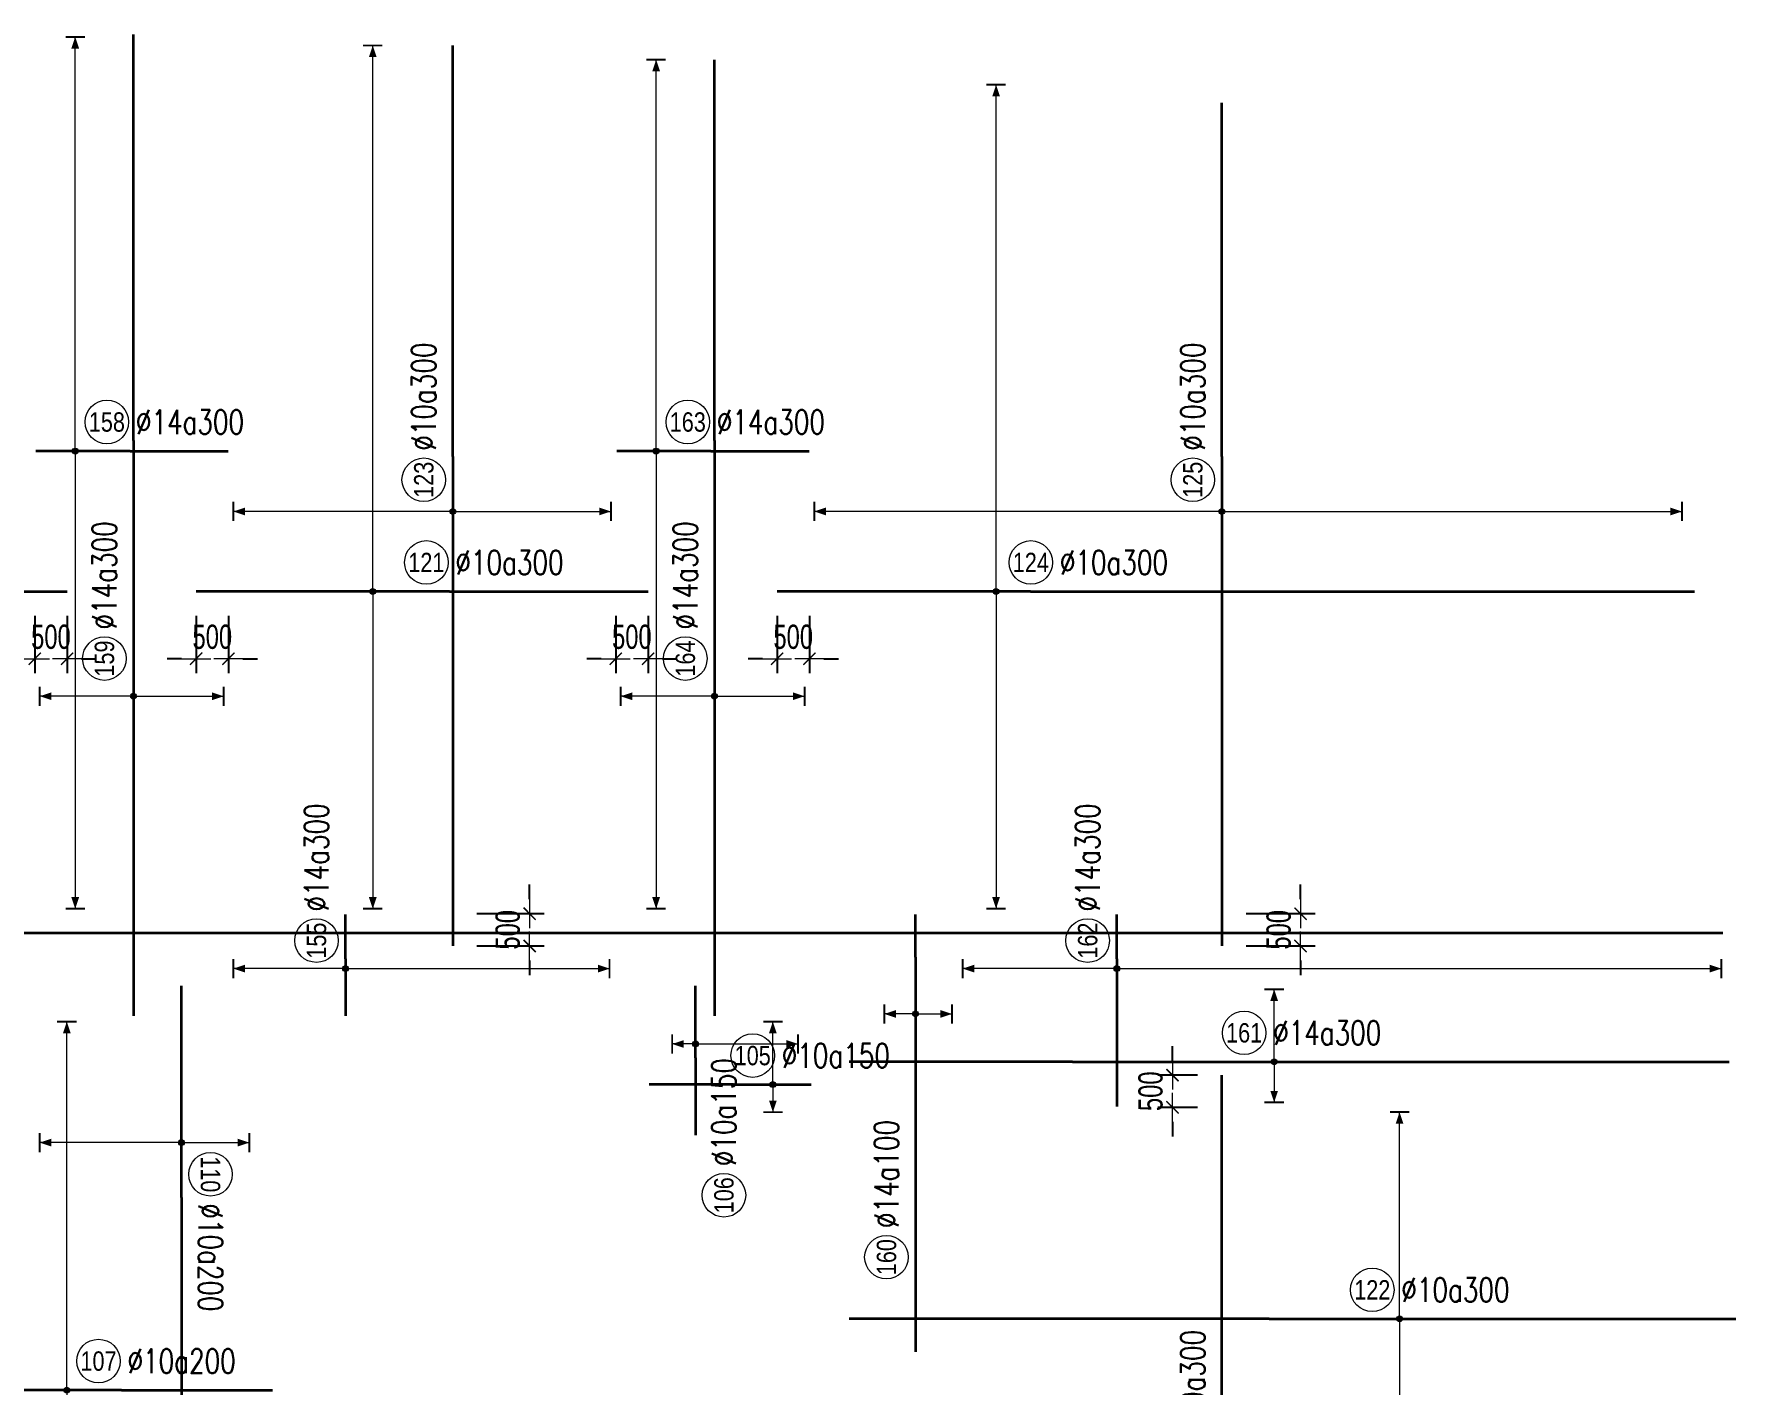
# Model space of a CAD drawing. Header units: millimetres. Extents: x -179076 to 505271, y -34263 to 117995.
# Drawn here: x 62188 to 88556, y 58000 to 78919 of the extents above; entities that cross this region are included whole.
import ezdxf
from ezdxf.enums import TextEntityAlignment as Align

# ---------------------------------------------------------------- set-up
doc = ezdxf.new("R2010")
doc.units = ezdxf.units.MM
doc.layers.get('0').update_dxf_attribs({"lineweight": 20})
doc.layers.get('Defpoints').update_dxf_attribs({"color": 151, "lineweight": 9})
for name, color, linetype, lineweight in [('NDC_S_DIM', 1, 'Continuous', 15), ('NDC_S_REBAR', 4, 'Continuous', 35), ('NDC_S_VN TEXT', 7, 'Continuous', 20)]:
    doc.layers.add(name, color=color, linetype=linetype, lineweight=lineweight)
doc.styles.add('ARIAL', font='arial.ttf', dxfattribs={"width": 0.8})
doc.styles.add('NDC_DIM', font='', dxfattribs={"width": 0.75})
doc.styles.add('NDC_EN TXT', font='romans.shx', dxfattribs={"width": 0.8})
doc.styles.get('NDC_DIM').set_extended_font_data('Dotum')
doc.dimstyles.new('NDC_dim_150', dxfattribs={"dimscale": 150, "dimtxt": 2.5, "dimasz": 1.5, "dimexe": 1.5, "dimexo": 2.5, "dimgap": 1, "dimtad": 1, "dimdec": 0, "dimzin": 0, "dimdsep": 46, "dimtxsty": 'NDC_DIM', "dimblk": 'DIMMARK', "dimcen": 0.09, "dimdle": 1.2, "dimclrd": 1, "dimclre": 1, "dimclrt": 3, "dimadec": 0, "dimazin": 0, "dimtfac": 1, "dimtdec": 0, "dimtix": 1, "dimtofl": 0, "dimtmove": 0, "dimatfit": 3, "dimfxl": 8, "dimfxlon": 1, "dimtolj": 1, "dimtzin": 0, "dimarcsym": 0})

# ---------------------------------------------------------------- blocks, each defined once
blk = doc.blocks.new('DIMMARK')
at = {"layer": 'NDC_S_DIM', "color": 1}
blk.add_line((-1.5, 0), (1, 0), dxfattribs=at)
at = {"layer": 'NDC_S_DIM', "color": 2, "const_width": 0.1}
blk.add_lwpolyline([(-0.42, -0.42), (0.42, 0.42)], dxfattribs=at)
blk = doc.blocks.new('*D250')
at = {"layer": 'Defpoints', "color": 0, "transparency": 16777216}
for p in [(62200, 70286), (62700, 70286), (62700, 69246)]:
    blk.add_point(p, dxfattribs=at)
at = {"layer": 'NDC_S_DIM', "color": 1, "lineweight": -2, "transparency": 16777216}
for p, q in [((62200, 69911), (62200, 69021)), ((62700, 69911), (62700, 69021)), ((61975, 69246), (61750, 69246)), ((62925, 69246), (63150, 69246))]:
    blk.add_line(p, q, dxfattribs=at)
at = {"layer": 'NDC_S_DIM', "color": 1, "lineweight": -2, "transparency": 16777216, "xscale": 225, "yscale": 225, "zscale": 225}
blk.add_blockref('DIMMARK', (62200, 69246), dxfattribs=at)
at = {"layer": 'NDC_S_DIM', "color": 1, "lineweight": -2, "transparency": 16777216, "xscale": 225, "yscale": 225, "zscale": 225, "rotation": 180}
blk.add_blockref('DIMMARK', (62700, 69246), dxfattribs=at)
at = {"layer": 'NDC_S_DIM', "color": 3, "transparency": 16777216, "insert": (62450, 69583), "char_height": 375, "attachment_point": 5, "style": 'NDC_DIM'}
blk.add_mtext('\\A1;500', dxfattribs=at)
blk = doc.blocks.new('*D251')
at = {"layer": 'Defpoints', "color": 0, "transparency": 16777216}
for p in [(64700, 70286), (65200, 70286), (64700, 69246)]:
    blk.add_point(p, dxfattribs=at)
at = {"layer": 'NDC_S_DIM', "color": 1, "lineweight": -2, "transparency": 16777216}
for p, q in [((64700, 69911), (64700, 69021)), ((65200, 69911), (65200, 69021)), ((64475, 69246), (64250, 69246)), ((65425, 69246), (65650, 69246))]:
    blk.add_line(p, q, dxfattribs=at)
at = {"layer": 'NDC_S_DIM', "color": 1, "lineweight": -2, "transparency": 16777216, "xscale": 225, "yscale": 225, "zscale": 225}
blk.add_blockref('DIMMARK', (64700, 69246), dxfattribs=at)
at = {"layer": 'NDC_S_DIM', "color": 1, "lineweight": -2, "transparency": 16777216, "xscale": 225, "yscale": 225, "zscale": 225, "rotation": 180}
blk.add_blockref('DIMMARK', (65200, 69246), dxfattribs=at)
at = {"layer": 'NDC_S_DIM', "color": 3, "transparency": 16777216, "insert": (64950, 69583), "char_height": 375, "attachment_point": 5, "style": 'NDC_DIM'}
blk.add_mtext('\\A1;500', dxfattribs=at)
blk = doc.blocks.new('*D252')
at = {"layer": 'Defpoints', "color": 0, "transparency": 16777216}
for p in [(71200, 70286), (71700, 70286), (71200, 69246)]:
    blk.add_point(p, dxfattribs=at)
at = {"layer": 'NDC_S_DIM', "color": 1, "lineweight": -2, "transparency": 16777216}
for p, q in [((71200, 69911), (71200, 69021)), ((71700, 69911), (71700, 69021)), ((70975, 69246), (70750, 69246)), ((71925, 69246), (72150, 69246))]:
    blk.add_line(p, q, dxfattribs=at)
at = {"layer": 'NDC_S_DIM', "color": 1, "lineweight": -2, "transparency": 16777216, "xscale": 225, "yscale": 225, "zscale": 225}
blk.add_blockref('DIMMARK', (71200, 69246), dxfattribs=at)
at = {"layer": 'NDC_S_DIM', "color": 1, "lineweight": -2, "transparency": 16777216, "xscale": 225, "yscale": 225, "zscale": 225, "rotation": 180}
blk.add_blockref('DIMMARK', (71700, 69246), dxfattribs=at)
at = {"layer": 'NDC_S_DIM', "color": 3, "transparency": 16777216, "insert": (71450, 69583), "char_height": 375, "attachment_point": 5, "style": 'NDC_DIM'}
blk.add_mtext('\\A1;500', dxfattribs=at)
blk = doc.blocks.new('*D253')
at = {"layer": 'Defpoints', "color": 0, "transparency": 16777216}
for p in [(73700, 70286), (74200, 70286), (74200, 69246)]:
    blk.add_point(p, dxfattribs=at)
at = {"layer": 'NDC_S_DIM', "color": 1, "lineweight": -2, "transparency": 16777216}
for p, q in [((73700, 69911), (73700, 69021)), ((74200, 69911), (74200, 69021)), ((73475, 69246), (73250, 69246)), ((74425, 69246), (74650, 69246))]:
    blk.add_line(p, q, dxfattribs=at)
at = {"layer": 'NDC_S_DIM', "color": 1, "lineweight": -2, "transparency": 16777216, "xscale": 225, "yscale": 225, "zscale": 225}
blk.add_blockref('DIMMARK', (73700, 69246), dxfattribs=at)
at = {"layer": 'NDC_S_DIM', "color": 1, "lineweight": -2, "transparency": 16777216, "xscale": 225, "yscale": 225, "zscale": 225, "rotation": 180}
blk.add_blockref('DIMMARK', (74200, 69246), dxfattribs=at)
at = {"layer": 'NDC_S_DIM', "color": 3, "transparency": 16777216, "insert": (73950, 69583), "char_height": 375, "attachment_point": 5, "style": 'NDC_DIM'}
blk.add_mtext('\\A1;500', dxfattribs=at)
blk = doc.blocks.new('*D254')
at = {"layer": 'Defpoints', "color": 0, "transparency": 16777216}
for p in [(80590, 65298), (80590, 64798), (81810, 64798)]:
    blk.add_point(p, dxfattribs=at)
at = {"layer": 'NDC_S_DIM', "color": 1, "lineweight": -2, "transparency": 16777216}
for p, q in [((81810, 65523), (81810, 65748)), ((80965, 65298), (82035, 65298)), ((80965, 64798), (82035, 64798)), ((81810, 64573), (81810, 64348))]:
    blk.add_line(p, q, dxfattribs=at)
at = {"layer": 'NDC_S_DIM', "color": 1, "lineweight": -2, "transparency": 16777216, "xscale": 225, "yscale": 225, "zscale": 225}
for p, rotation in [((81810, 65298), 270), ((81810, 64798), 90)]:
    blk.add_blockref('DIMMARK', p, dxfattribs=dict(at, rotation=rotation))
at = {"layer": 'NDC_S_DIM', "color": 3, "transparency": 16777216, "insert": (81472, 65048), "char_height": 375, "attachment_point": 5, "rotation": 90, "style": 'NDC_DIM'}
blk.add_mtext('\\A1;500', dxfattribs=at)
blk = doc.blocks.new('*D255')
at = {"layer": 'Defpoints', "color": 0, "transparency": 16777216}
for p in [(80590, 62798), (79825, 62298), (80590, 62298)]:
    blk.add_point(p, dxfattribs=at)
at = {"layer": 'NDC_S_DIM', "color": 1, "lineweight": -2, "transparency": 16777216}
for p, q in [((79825, 63023), (79825, 63248)), ((80215, 62798), (79600, 62798)), ((80215, 62298), (79600, 62298)), ((79825, 62073), (79825, 61848))]:
    blk.add_line(p, q, dxfattribs=at)
at = {"layer": 'NDC_S_DIM', "color": 1, "lineweight": -2, "transparency": 16777216, "xscale": 225, "yscale": 225, "zscale": 225}
for p, rotation in [((79825, 62798), 270), ((79825, 62298), 90)]:
    blk.add_blockref('DIMMARK', p, dxfattribs=dict(at, rotation=rotation))
at = {"layer": 'NDC_S_DIM', "color": 3, "transparency": 16777216, "insert": (79487, 62548), "char_height": 375, "attachment_point": 5, "rotation": 90, "style": 'NDC_DIM'}
blk.add_mtext('\\A1;500', dxfattribs=at)
blk = doc.blocks.new('*D268')
at = {"layer": 'Defpoints', "color": 0, "transparency": 16777216}
for p in [(68675, 65298), (69866, 65298), (68675, 64798)]:
    blk.add_point(p, dxfattribs=at)
at = {"layer": 'NDC_S_DIM', "color": 1, "lineweight": -2, "transparency": 16777216}
for p, q in [((69866, 65523), (69866, 65748)), ((69050, 65298), (70091, 65298)), ((69050, 64798), (70091, 64798)), ((69866, 64573), (69866, 64348))]:
    blk.add_line(p, q, dxfattribs=at)
at = {"layer": 'NDC_S_DIM', "color": 1, "lineweight": -2, "transparency": 16777216, "xscale": 225, "yscale": 225, "zscale": 225}
for p, rotation in [((69866, 65298), 270), ((69866, 64798), 90)]:
    blk.add_blockref('DIMMARK', p, dxfattribs=dict(at, rotation=rotation))
at = {"layer": 'NDC_S_DIM', "color": 3, "transparency": 16777216, "insert": (69528, 65048), "char_height": 375, "attachment_point": 5, "rotation": 90, "style": 'NDC_DIM'}
blk.add_mtext('\\A1;500', dxfattribs=at)
blk = doc.blocks.new('*U427')
at = {"layer": 'NDC_S_REBAR'}
for p in [(0, 0), (281, 0), (281, 0)]:
    blk.add_line(p, (281, 0), dxfattribs=at)
at = {"layer": 'NDC_S_VN TEXT', "style": 'ARIAL', "width": 0.8}
blk.add_attdef('KHT', text='', height=2, dxfattribs=at).set_placement((35.24, 3), align=Align.MIDDLE_CENTER)
at = {"layer": 'NDC_S_VN TEXT', "color": 3, "style": 'NDC_EN TXT', "width": 0.75}
blk.add_attdef('DKT', (38.24, 1.75), '', height=2.5, dxfattribs=at)
blk = doc.blocks.new('*U425')
h = blk.add_hatch(color=6)
edge = h.paths.add_edge_path()
edge.add_arc((-7.93, 0), 0.3, 0, 360)
at = {"layer": 'NDC_S_DIM', "color": 8}
for q in [(-7.93, 57.45), (-7.93, -32.75)]:
    blk.add_line((-7.93, 0), q, dxfattribs=at)
for points in [[(-8.93, 57.45, 0.2, 0.2, 0), (-6.93, 57.45, 0, 0, 0)], [(-8.93, -32.75, 0.2, 0.2, 0), (-6.93, -32.75, 0, 0, 0)]]:
    blk.add_lwpolyline(points, format="xyseb", dxfattribs=at)
at = {"layer": 'NDC_S_DIM'}
blk.add_circle((-2.39, 3), 2.25, dxfattribs=at)
at = {"layer": 'NDC_S_DIM', "color": 6}
blk.add_circle((-7.93, 0), 0.3, dxfattribs=at)
at = {"layer": 'NDC_S_DIM', "color": 8}
for points in [[(-8.33, 56.25), (-7.93, 57.45), (-7.53, 56.25)], [(-8.33, -31.55), (-7.93, -32.75), (-7.53, -31.55)]]:
    blk.add_solid(points, dxfattribs=at)
at = {"layer": 'NDC_S_REBAR'}
for p, q in [((0, 0), (-26.16, 0)), ((-26.16, 0), (-26.16, 0)), ((0, 0), (20.5, 0)), ((20.5, 0), (20.5, 0)), ((20.5, 0), (20.5, 0)), ((-26.16, 0), (-26.16, 0))]:
    blk.add_line(p, q, dxfattribs=at)
at = {"layer": 'NDC_S_VN TEXT', "style": 'ARIAL', "width": 0.8}
blk.add_attdef('KHT', text='', height=2, dxfattribs=at).set_placement((-2.39, 3), align=Align.MIDDLE_CENTER)
at = {"layer": 'NDC_S_VN TEXT', "color": 3, "style": 'NDC_EN TXT', "width": 0.75}
blk.add_attdef('DKT', (0.61, 1.75), '', height=2.5, dxfattribs=at)
blk = doc.blocks.new('*U424')
h = blk.add_hatch(color=6)
edge = h.paths.add_edge_path()
edge.add_arc((-7.93, 0), 0.3, 0, 360)
at = {"layer": 'NDC_S_DIM', "color": 8}
for q in [(-7.93, 56.37), (-7.93, -32.75)]:
    blk.add_line((-7.93, 0), q, dxfattribs=at)
for points in [[(-8.93, 56.37, 0.2, 0.2, 0), (-6.93, 56.37, 0, 0, 0)], [(-8.93, -32.75, 0.2, 0.2, 0), (-6.93, -32.75, 0, 0, 0)]]:
    blk.add_lwpolyline(points, format="xyseb", dxfattribs=at)
at = {"layer": 'NDC_S_DIM'}
blk.add_circle((-2.39, 3), 2.25, dxfattribs=at)
at = {"layer": 'NDC_S_DIM', "color": 6}
blk.add_circle((-7.93, 0), 0.3, dxfattribs=at)
at = {"layer": 'NDC_S_DIM', "color": 8}
for points in [[(-8.33, 55.17), (-7.93, 56.37), (-7.53, 55.17)], [(-8.33, -31.55), (-7.93, -32.75), (-7.53, -31.55)]]:
    blk.add_solid(points, dxfattribs=at)
at = {"layer": 'NDC_S_REBAR'}
for p, q in [((0, 0), (-26.16, 0)), ((-26.16, 0), (-26.16, 0)), ((0, 0), (20.5, 0)), ((20.5, 0), (20.5, 0)), ((20.5, 0), (20.5, 0)), ((-26.16, 0), (-26.16, 0))]:
    blk.add_line(p, q, dxfattribs=at)
at = {"layer": 'NDC_S_VN TEXT', "style": 'ARIAL', "width": 0.8}
blk.add_attdef('KHT', text='', height=2, dxfattribs=at).set_placement((-2.39, 3), align=Align.MIDDLE_CENTER)
at = {"layer": 'NDC_S_VN TEXT', "color": 3, "style": 'NDC_EN TXT', "width": 0.75}
blk.add_attdef('DKT', (0.61, 1.75), '', height=2.5, dxfattribs=at)
blk = doc.blocks.new('*U423')
h = blk.add_hatch(color=6)
edge = h.paths.add_edge_path()
edge.add_arc((-3.55, 0), 0.3, 0, 360)
at = {"layer": 'NDC_S_DIM', "color": 8}
for q in [(-3.55, 52.31), (-3.55, -32.75)]:
    blk.add_line((-3.55, 0), q, dxfattribs=at)
for points in [[(-4.55, 52.31, 0.2, 0.2, 0), (-2.55, 52.31, 0, 0, 0)], [(-4.55, -32.75, 0.2, 0.2, 0), (-2.55, -32.75, 0, 0, 0)]]:
    blk.add_lwpolyline(points, format="xyseb", dxfattribs=at)
at = {"layer": 'NDC_S_DIM'}
blk.add_circle((0.04, 3), 2.25, dxfattribs=at)
at = {"layer": 'NDC_S_DIM', "color": 6}
blk.add_circle((-3.55, 0), 0.3, dxfattribs=at)
at = {"layer": 'NDC_S_DIM', "color": 8}
for points in [[(-3.95, 51.11), (-3.55, 52.31), (-3.15, 51.11)], [(-3.95, -31.55), (-3.55, -32.75), (-3.15, -31.55)]]:
    blk.add_solid(points, dxfattribs=at)
at = {"layer": 'NDC_S_REBAR'}
for p, q in [((0, 0), (-26.16, 0)), ((-26.16, 0), (-26.16, 0)), ((0, 0), (68.57, 0)), ((68.57, 0), (68.57, 0)), ((68.57, 0), (68.57, 0)), ((-26.16, 0), (-26.16, 0))]:
    blk.add_line(p, q, dxfattribs=at)
at = {"layer": 'NDC_S_VN TEXT', "style": 'ARIAL', "width": 0.8}
blk.add_attdef('KHT', text='', height=2, dxfattribs=at).set_placement((0.04, 3), align=Align.MIDDLE_CENTER)
at = {"layer": 'NDC_S_VN TEXT', "color": 3, "style": 'NDC_EN TXT', "width": 0.75}
blk.add_attdef('DKT', (3.04, 1.75), '', height=2.5, dxfattribs=at)
blk = doc.blocks.new('*U417')
h = blk.add_hatch(color=6)
edge = h.paths.add_edge_path()
edge.add_arc((13.48, 0), 0.3, 0, 360)
at = {"layer": 'NDC_S_DIM', "color": 8}
for q in [(13.48, 21.35), (13.48, -34.98)]:
    blk.add_line((13.48, 0), q, dxfattribs=at)
for points in [[(12.48, 21.35, 0.2, 0.2, 0), (14.48, 21.35, 0, 0, 0)], [(12.48, -34.98, 0.2, 0.2, 0), (14.48, -34.98, 0, 0, 0)]]:
    blk.add_lwpolyline(points, format="xyseb", dxfattribs=at)
at = {"layer": 'NDC_S_DIM'}
blk.add_circle((10.66, 3), 2.25, dxfattribs=at)
at = {"layer": 'NDC_S_DIM', "color": 6}
blk.add_circle((13.48, 0), 0.3, dxfattribs=at)
at = {"layer": 'NDC_S_DIM', "color": 8}
for points in [[(13.08, 20.15), (13.48, 21.35), (13.88, 20.15)], [(13.08, -33.78), (13.48, -34.98), (13.88, -33.78)]]:
    blk.add_solid(points, dxfattribs=at)
at = {"layer": 'NDC_S_REBAR'}
for p, q in [((0, 0), (-43.37, 0)), ((-43.37, 0), (-43.37, 0)), ((0, 0), (48.22, 0)), ((48.22, 0), (48.22, 0)), ((48.22, 0), (48.22, 0)), ((-43.37, 0), (-43.37, 0))]:
    blk.add_line(p, q, dxfattribs=at)
at = {"layer": 'NDC_S_VN TEXT', "style": 'ARIAL', "width": 0.8}
blk.add_attdef('KHT', text='', height=2, dxfattribs=at).set_placement((10.66, 3), align=Align.MIDDLE_CENTER)
at = {"layer": 'NDC_S_VN TEXT', "color": 3, "style": 'NDC_EN TXT', "width": 0.75}
blk.add_attdef('DKT', (13.66, 1.75), '', height=2.5, dxfattribs=at)
blk = doc.blocks.new('*U413')
h = blk.add_hatch(color=6)
edge = h.paths.add_edge_path()
edge.add_arc((-5.66, 0), 0.3, 0, 360)
at = {"layer": 'NDC_S_DIM', "color": 8}
for q in [(-5.66, 42.75), (-5.66, -47.25)]:
    blk.add_line((-5.66, 0), q, dxfattribs=at)
for points in [[(-6.66, 42.75, 0.2, 0.2, 0), (-4.66, 42.75, 0, 0, 0)], [(-6.66, -47.25, 0.2, 0.2, 0), (-4.66, -47.25, 0, 0, 0)]]:
    blk.add_lwpolyline(points, format="xyseb", dxfattribs=at)
at = {"layer": 'NDC_S_DIM'}
blk.add_circle((-2.39, 3), 2.25, dxfattribs=at)
at = {"layer": 'NDC_S_DIM', "color": 6}
blk.add_circle((-5.66, 0), 0.3, dxfattribs=at)
at = {"layer": 'NDC_S_DIM', "color": 8}
for points in [[(-6.06, 41.55), (-5.66, 42.75), (-5.26, 41.55)], [(-6.06, -46.05), (-5.66, -47.25), (-5.26, -46.05)]]:
    blk.add_solid(points, dxfattribs=at)
at = {"layer": 'NDC_S_REBAR'}
for p, q in [((0, 0), (-9.73, 0)), ((-9.73, 0), (-9.73, 0)), ((0, 0), (10.15, 0)), ((10.15, 0), (10.15, 0)), ((10.15, 0), (10.15, 0)), ((-9.73, 0), (-9.73, 0))]:
    blk.add_line(p, q, dxfattribs=at)
at = {"layer": 'NDC_S_VN TEXT', "style": 'ARIAL', "width": 0.8}
blk.add_attdef('KHT', text='', height=2, dxfattribs=at).set_placement((-2.39, 3), align=Align.MIDDLE_CENTER)
at = {"layer": 'NDC_S_VN TEXT', "color": 3, "style": 'NDC_EN TXT', "width": 0.75}
blk.add_attdef('DKT', (0.61, 1.75), '', height=2.5, dxfattribs=at)
blk = doc.blocks.new('*U412')
h = blk.add_hatch(color=6)
edge = h.paths.add_edge_path()
edge.add_arc((-5.66, 0), 0.3, 0, 360)
at = {"layer": 'NDC_S_DIM', "color": 8}
for q in [(-5.66, 40.4), (-5.66, -47.25)]:
    blk.add_line((-5.66, 0), q, dxfattribs=at)
for points in [[(-6.66, 40.4, 0.2, 0.2, 0), (-4.66, 40.4, 0, 0, 0)], [(-6.66, -47.25, 0.2, 0.2, 0), (-4.66, -47.25, 0, 0, 0)]]:
    blk.add_lwpolyline(points, format="xyseb", dxfattribs=at)
at = {"layer": 'NDC_S_DIM'}
blk.add_circle((-2.39, 3), 2.25, dxfattribs=at)
at = {"layer": 'NDC_S_DIM', "color": 6}
blk.add_circle((-5.66, 0), 0.3, dxfattribs=at)
at = {"layer": 'NDC_S_DIM', "color": 8}
for points in [[(-6.06, 39.2), (-5.66, 40.4), (-5.26, 39.2)], [(-6.06, -46.05), (-5.66, -47.25), (-5.26, -46.05)]]:
    blk.add_solid(points, dxfattribs=at)
at = {"layer": 'NDC_S_REBAR'}
for p, q in [((0, 0), (-9.73, 0)), ((-9.73, 0), (-9.73, 0)), ((0, 0), (10.15, 0)), ((10.15, 0), (10.15, 0)), ((10.15, 0), (10.15, 0)), ((-9.73, 0), (-9.73, 0))]:
    blk.add_line(p, q, dxfattribs=at)
at = {"layer": 'NDC_S_VN TEXT', "style": 'ARIAL', "width": 0.8}
blk.add_attdef('KHT', text='', height=2, dxfattribs=at).set_placement((-2.39, 3), align=Align.MIDDLE_CENTER)
at = {"layer": 'NDC_S_VN TEXT', "color": 3, "style": 'NDC_EN TXT', "width": 0.75}
blk.add_attdef('DKT', (0.61, 1.75), '', height=2.5, dxfattribs=at)
blk = doc.blocks.new('*U404')
h = blk.add_hatch(color=6)
edge = h.paths.add_edge_path()
edge.add_arc((-5.66, 0), 0.3, 0, 360)
at = {"layer": 'NDC_S_DIM', "color": 8}
for q in [(-5.66, 22.67), (-5.66, -16.33)]:
    blk.add_line((-5.66, 0), q, dxfattribs=at)
for points in [[(-6.66, 22.67, 0.2, 0.2, 0), (-4.66, 22.67, 0, 0, 0)], [(-6.66, -16.33, 0.2, 0.2, 0), (-4.66, -16.33, 0, 0, 0)]]:
    blk.add_lwpolyline(points, format="xyseb", dxfattribs=at)
at = {"layer": 'NDC_S_DIM'}
blk.add_circle((-2.39, 3), 2.25, dxfattribs=at)
at = {"layer": 'NDC_S_DIM', "color": 6}
blk.add_circle((-5.66, 0), 0.3, dxfattribs=at)
at = {"layer": 'NDC_S_DIM', "color": 8}
for points in [[(-6.06, 21.47), (-5.66, 22.67), (-5.26, 21.47)], [(-6.06, -15.13), (-5.66, -16.33), (-5.26, -15.13)]]:
    blk.add_solid(points, dxfattribs=at)
at = {"layer": 'NDC_S_REBAR'}
for p, q in [((0, 0), (-50.5, 0)), ((-50.5, 0), (-50.5, 0)), ((0, 0), (42.46, 0)), ((42.46, 0), (42.46, 0)), ((42.46, 0), (42.46, 0)), ((-50.5, 0), (-50.5, 0))]:
    blk.add_line(p, q, dxfattribs=at)
at = {"layer": 'NDC_S_VN TEXT', "style": 'ARIAL', "width": 0.8}
blk.add_attdef('KHT', text='', height=2, dxfattribs=at).set_placement((-2.39, 3), align=Align.MIDDLE_CENTER)
at = {"layer": 'NDC_S_VN TEXT', "color": 3, "style": 'NDC_EN TXT', "width": 0.75}
blk.add_attdef('DKT', (0.61, 1.75), '', height=2.5, dxfattribs=at)
blk = doc.blocks.new('*U403')
h = blk.add_hatch(color=6)
edge = h.paths.add_edge_path()
edge.add_arc((-5.66, 0), 0.3, 0, 360)
at = {"layer": 'NDC_S_DIM', "color": 8}
for q in [(-5.66, 42.1), (-5.66, -47.52)]:
    blk.add_line((-5.66, 0), q, dxfattribs=at)
for points in [[(-6.66, 42.1, 0.2, 0.2, 0), (-4.66, 42.1, 0, 0, 0)], [(-6.66, -47.52, 0.2, 0.2, 0), (-4.66, -47.52, 0, 0, 0)]]:
    blk.add_lwpolyline(points, format="xyseb", dxfattribs=at)
at = {"layer": 'NDC_S_DIM'}
blk.add_circle((-2.39, 3), 2.25, dxfattribs=at)
at = {"layer": 'NDC_S_DIM', "color": 6}
blk.add_circle((-5.66, 0), 0.3, dxfattribs=at)
at = {"layer": 'NDC_S_DIM', "color": 8}
for points in [[(-6.06, 40.9), (-5.66, 42.1), (-5.26, 40.9)], [(-6.06, -46.32), (-5.66, -47.52), (-5.26, -46.32)]]:
    blk.add_solid(points, dxfattribs=at)
at = {"layer": 'NDC_S_REBAR'}
for p, q in [((0, 0), (-50.5, 0)), ((-50.5, 0), (-50.5, 0)), ((0, 0), (36.54, 0)), ((36.54, 0), (36.54, 0)), ((36.54, 0), (36.54, 0)), ((-50.5, 0), (-50.5, 0))]:
    blk.add_line(p, q, dxfattribs=at)
at = {"layer": 'NDC_S_VN TEXT', "style": 'ARIAL', "width": 0.8}
blk.add_attdef('KHT', text='', height=2, dxfattribs=at).set_placement((-2.39, 3), align=Align.MIDDLE_CENTER)
at = {"layer": 'NDC_S_VN TEXT', "color": 3, "style": 'NDC_EN TXT', "width": 0.75}
blk.add_attdef('DKT', (0.61, 1.75), '', height=2.5, dxfattribs=at)
blk = doc.blocks.new('*U395')
h = blk.add_hatch(color=6)
edge = h.paths.add_edge_path()
edge.add_arc((-26.39, 0), 0.3, 0, 360)
at = {"layer": 'NDC_S_DIM', "color": 8}
for q in [(-26.39, 9.68), (-26.39, -9.32)]:
    blk.add_line((-26.39, 0), q, dxfattribs=at)
for points in [[(-27.39, 9.68, 0.2, 0.2, 0), (-25.39, 9.68, 0, 0, 0)], [(-27.39, -9.32, 0.2, 0.2, 0), (-25.39, -9.32, 0, 0, 0)]]:
    blk.add_lwpolyline(points, format="xyseb", dxfattribs=at)
at = {"layer": 'NDC_S_DIM'}
blk.add_circle((-22.5, 3), 2.25, dxfattribs=at)
at = {"layer": 'NDC_S_DIM', "color": 6}
blk.add_circle((-26.39, 0), 0.3, dxfattribs=at)
at = {"layer": 'NDC_S_DIM', "color": 8}
for points in [[(-26.79, 8.48), (-26.39, 9.68), (-25.99, 8.48)], [(-26.79, -8.12), (-26.39, -9.32), (-25.99, -8.12)]]:
    blk.add_solid(points, dxfattribs=at)
at = {"layer": 'NDC_S_REBAR'}
for p, q in [((0, 0), (-59.39, 0)), ((-59.39, 0), (-59.39, 0)), ((0, 0), (41.92, 0)), ((41.92, 0), (41.92, 0)), ((41.92, 0), (41.92, 0)), ((-59.39, 0), (-59.39, 0))]:
    blk.add_line(p, q, dxfattribs=at)
at = {"layer": 'NDC_S_VN TEXT', "style": 'ARIAL', "width": 0.8}
blk.add_attdef('KHT', text='', height=2, dxfattribs=at).set_placement((-22.5, 3), align=Align.MIDDLE_CENTER)
at = {"layer": 'NDC_S_VN TEXT', "color": 3, "style": 'NDC_EN TXT', "width": 0.75}
blk.add_attdef('DKT', (-19.5, 1.75), '', height=2.5, dxfattribs=at)
blk = doc.blocks.new('*U394')
h = blk.add_hatch(color=6)
edge = h.paths.add_edge_path()
edge.add_arc((-26.39, 0), 0.3, 0, 360)
at = {"layer": 'NDC_S_DIM', "color": 8}
for q in [(-26.39, 9.68), (-26.39, -9.32)]:
    blk.add_line((-26.39, 0), q, dxfattribs=at)
for points in [[(-27.39, 9.68, 0.2, 0.2, 0), (-25.39, 9.68, 0, 0, 0)], [(-27.39, -9.32, 0.2, 0.2, 0), (-25.39, -9.32, 0, 0, 0)]]:
    blk.add_lwpolyline(points, format="xyseb", dxfattribs=at)
at = {"layer": 'NDC_S_DIM'}
blk.add_circle((-22.5, 3), 2.25, dxfattribs=at)
at = {"layer": 'NDC_S_DIM', "color": 6}
blk.add_circle((-26.39, 0), 0.3, dxfattribs=at)
at = {"layer": 'NDC_S_DIM', "color": 8}
for points in [[(-26.79, 8.48), (-26.39, 9.68), (-25.99, 8.48)], [(-26.79, -8.12), (-26.39, -9.32), (-25.99, -8.12)]]:
    blk.add_solid(points, dxfattribs=at)
at = {"layer": 'NDC_S_REBAR'}
for p, q in [((0, 0), (-59.39, 0)), ((-59.39, 0), (-59.39, 0)), ((0, 0), (39.3, 0)), ((39.3, 0), (39.3, 0)), ((39.3, 0), (39.3, 0)), ((-59.39, 0), (-59.39, 0))]:
    blk.add_line(p, q, dxfattribs=at)
at = {"layer": 'NDC_S_VN TEXT', "style": 'ARIAL', "width": 0.8}
blk.add_attdef('KHT', text='', height=2, dxfattribs=at).set_placement((-22.5, 3), align=Align.MIDDLE_CENTER)
at = {"layer": 'NDC_S_VN TEXT', "color": 3, "style": 'NDC_EN TXT', "width": 0.75}
blk.add_attdef('DKT', (-19.5, 1.75), '', height=2.5, dxfattribs=at)
blk = doc.blocks.new('*U386')
h = blk.add_hatch(color=6)
edge = h.paths.add_edge_path()
edge.add_arc((-1.02, 0), 0.3, 0, 360)
at = {"layer": 'NDC_S_DIM', "color": 8}
for q in [(-1.02, 11.58), (-1.02, -27.27)]:
    blk.add_line((-1.02, 0), q, dxfattribs=at)
for points in [[(-2.02, 11.58, 0.2, 0.2, 0), (-0.02, 11.58, 0, 0, 0)], [(-2.02, -27.27, 0.2, 0.2, 0), (-0.02, -27.27, 0, 0, 0)]]:
    blk.add_lwpolyline(points, format="xyseb", dxfattribs=at)
at = {"layer": 'NDC_S_DIM'}
blk.add_circle((1.87, 3), 2.25, dxfattribs=at)
at = {"layer": 'NDC_S_DIM', "color": 6}
blk.add_circle((-1.02, 0), 0.3, dxfattribs=at)
at = {"layer": 'NDC_S_DIM', "color": 8}
for points in [[(-1.42, 10.38), (-1.02, 11.58), (-0.62, 10.38)], [(-1.42, -26.07), (-1.02, -27.27), (-0.62, -26.07)]]:
    blk.add_solid(points, dxfattribs=at)
at = {"layer": 'NDC_S_REBAR'}
for p, q in [((0, 0), (-5.9, 0)), ((-5.9, 0), (-5.9, 0)), ((0, 0), (4.56, 0)), ((4.56, 0), (4.56, 0)), ((4.56, 0), (4.56, 0)), ((-5.9, 0), (-5.9, 0))]:
    blk.add_line(p, q, dxfattribs=at)
at = {"layer": 'NDC_S_VN TEXT', "style": 'ARIAL', "width": 0.8}
blk.add_attdef('KHT', text='', height=2, dxfattribs=at).set_placement((1.87, 3), align=Align.MIDDLE_CENTER)
at = {"layer": 'NDC_S_VN TEXT', "color": 3, "style": 'NDC_EN TXT', "width": 0.75}
blk.add_attdef('DKT', (4.87, 1.75), '', height=2.5, dxfattribs=at)
blk = doc.blocks.new('*U385')
h = blk.add_hatch(color=6)
edge = h.paths.add_edge_path()
edge.add_arc((-1.02, 0), 0.3, 0, 360)
at = {"layer": 'NDC_S_DIM', "color": 8}
for q in [(-1.02, 15.91), (-1.02, -62.44)]:
    blk.add_line((-1.02, 0), q, dxfattribs=at)
for points in [[(-2.02, 15.91, 0.2, 0.2, 0), (-0.02, 15.91, 0, 0, 0)], [(-2.02, -62.44, 0.2, 0.2, 0), (-0.02, -62.44, 0, 0, 0)]]:
    blk.add_lwpolyline(points, format="xyseb", dxfattribs=at)
at = {"layer": 'NDC_S_DIM'}
blk.add_circle((1.87, 3), 2.25, dxfattribs=at)
at = {"layer": 'NDC_S_DIM', "color": 6}
blk.add_circle((-1.02, 0), 0.3, dxfattribs=at)
at = {"layer": 'NDC_S_DIM', "color": 8}
for points in [[(-1.42, 14.71), (-1.02, 15.91), (-0.62, 14.71)], [(-1.42, -61.24), (-1.02, -62.44), (-0.62, -61.24)]]:
    blk.add_solid(points, dxfattribs=at)
at = {"layer": 'NDC_S_REBAR'}
for p, q in [((0, 0), (-15.24, 0)), ((-15.24, 0), (-15.24, 0)), ((0, 0), (4.56, 0)), ((4.56, 0), (4.56, 0)), ((4.56, 0), (4.56, 0)), ((-15.24, 0), (-15.24, 0))]:
    blk.add_line(p, q, dxfattribs=at)
at = {"layer": 'NDC_S_VN TEXT', "style": 'ARIAL', "width": 0.8}
blk.add_attdef('KHT', text='', height=2, dxfattribs=at).set_placement((1.87, 3), align=Align.MIDDLE_CENTER)
at = {"layer": 'NDC_S_VN TEXT', "color": 3, "style": 'NDC_EN TXT', "width": 0.75}
blk.add_attdef('DKT', (4.87, 1.75), '', height=2.5, dxfattribs=at)
blk = doc.blocks.new('*U384')
h = blk.add_hatch(color=6)
edge = h.paths.add_edge_path()
edge.add_arc((-5.66, 0), 0.3, 0, 360)
at = {"layer": 'NDC_S_DIM', "color": 8}
for q in [(-5.66, 26.77), (-5.66, -52.67)]:
    blk.add_line((-5.66, 0), q, dxfattribs=at)
for points in [[(-6.66, 26.77, 0.2, 0.2, 0), (-4.66, 26.77, 0, 0, 0)], [(-6.66, -52.67, 0.2, 0.2, 0), (-4.66, -52.67, 0, 0, 0)]]:
    blk.add_lwpolyline(points, format="xyseb", dxfattribs=at)
at = {"layer": 'NDC_S_DIM'}
blk.add_circle((-2.39, 3), 2.25, dxfattribs=at)
at = {"layer": 'NDC_S_DIM', "color": 6}
blk.add_circle((-5.66, 0), 0.3, dxfattribs=at)
at = {"layer": 'NDC_S_DIM', "color": 8}
for points in [[(-6.06, 25.57), (-5.66, 26.77), (-5.26, 25.57)], [(-6.06, -51.47), (-5.66, -52.67), (-5.26, -51.47)]]:
    blk.add_solid(points, dxfattribs=at)
at = {"layer": 'NDC_S_REBAR'}
for p, q in [((0, 0), (-25.91, 0)), ((-25.91, 0), (-25.91, 0)), ((0, 0), (38.09, 0)), ((38.09, 0), (38.09, 0)), ((38.09, 0), (38.09, 0)), ((-25.91, 0), (-25.91, 0))]:
    blk.add_line(p, q, dxfattribs=at)
at = {"layer": 'NDC_S_VN TEXT', "style": 'ARIAL', "width": 0.8}
blk.add_attdef('KHT', text='', height=2, dxfattribs=at).set_placement((-2.39, 3), align=Align.MIDDLE_CENTER)
at = {"layer": 'NDC_S_VN TEXT', "color": 3, "style": 'NDC_EN TXT', "width": 0.75}
blk.add_attdef('DKT', (0.61, 1.75), '', height=2.5, dxfattribs=at)
blk = doc.blocks.new('*U382')
h = blk.add_hatch(color=6)
edge = h.paths.add_edge_path()
edge.add_arc((20.84, 0), 0.3, 0, 360)
at = {"layer": 'NDC_S_DIM', "color": 8}
for q in [(20.84, 7.48), (20.84, -4.19)]:
    blk.add_line((20.84, 0), q, dxfattribs=at)
for points in [[(19.84, 7.48, 0.2, 0.2, 0), (21.84, 7.48, 0, 0, 0)], [(19.84, -4.19, 0.2, 0.2, 0), (21.84, -4.19, 0, 0, 0)]]:
    blk.add_lwpolyline(points, format="xyseb", dxfattribs=at)
at = {"layer": 'NDC_S_DIM'}
blk.add_circle((17.74, 3), 2.25, dxfattribs=at)
at = {"layer": 'NDC_S_DIM', "color": 6}
blk.add_circle((20.84, 0), 0.3, dxfattribs=at)
at = {"layer": 'NDC_S_DIM', "color": 8}
for points in [[(20.44, 6.28), (20.84, 7.48), (21.24, 6.28)], [(20.44, -2.99), (20.84, -4.19), (21.24, -2.99)]]:
    blk.add_solid(points, dxfattribs=at)
at = {"layer": 'NDC_S_REBAR'}
for p, q in [((0, 0), (-23.06, 0)), ((-23.06, 0), (-23.06, 0)), ((0, 0), (67.85, 0)), ((67.85, 0), (67.85, 0)), ((67.85, 0), (67.85, 0)), ((-23.06, 0), (-23.06, 0))]:
    blk.add_line(p, q, dxfattribs=at)
at = {"layer": 'NDC_S_VN TEXT', "style": 'ARIAL', "width": 0.8}
blk.add_attdef('KHT', text='', height=2, dxfattribs=at).set_placement((17.74, 3), align=Align.MIDDLE_CENTER)
at = {"layer": 'NDC_S_VN TEXT', "color": 3, "style": 'NDC_EN TXT', "width": 0.75}
blk.add_attdef('DKT', (20.74, 1.75), '', height=2.5, dxfattribs=at)
blk = doc.blocks.new('*U374')
h = blk.add_hatch(color=6)
edge = h.paths.add_edge_path()
edge.add_arc((-5.66, 0), 0.3, 0, 360)
at = {"layer": 'NDC_S_DIM', "color": 8}
for q in [(-5.66, 38.03), (-5.66, -36.97)]:
    blk.add_line((-5.66, 0), q, dxfattribs=at)
for points in [[(-6.66, 38.03, 0.2, 0.2, 0), (-4.66, 38.03, 0, 0, 0)], [(-6.66, -36.97, 0.2, 0.2, 0), (-4.66, -36.97, 0, 0, 0)]]:
    blk.add_lwpolyline(points, format="xyseb", dxfattribs=at)
at = {"layer": 'NDC_S_DIM'}
blk.add_circle((-2.39, 3), 2.25, dxfattribs=at)
at = {"layer": 'NDC_S_DIM', "color": 6}
blk.add_circle((-5.66, 0), 0.3, dxfattribs=at)
at = {"layer": 'NDC_S_DIM', "color": 8}
for points in [[(-6.06, 36.83), (-5.66, 38.03), (-5.26, 36.83)], [(-6.06, -35.77), (-5.66, -36.97), (-5.26, -35.77)]]:
    blk.add_solid(points, dxfattribs=at)
at = {"layer": 'NDC_S_REBAR'}
for p, q in [((0, 0), (-10.83, 0)), ((-10.83, 0), (-10.83, 0)), ((0, 0), (15.57, 0)), ((15.57, 0), (15.57, 0)), ((15.57, 0), (15.57, 0)), ((-10.83, 0), (-10.83, 0))]:
    blk.add_line(p, q, dxfattribs=at)
at = {"layer": 'NDC_S_VN TEXT', "style": 'ARIAL', "width": 0.8}
blk.add_attdef('KHT', text='', height=2, dxfattribs=at).set_placement((-2.39, 3), align=Align.MIDDLE_CENTER)
at = {"layer": 'NDC_S_VN TEXT', "color": 3, "style": 'NDC_EN TXT', "width": 0.75}
blk.add_attdef('DKT', (0.61, 1.75), '', height=2.5, dxfattribs=at)
blk = doc.blocks.new('*U373')
h = blk.add_hatch(color=6)
edge = h.paths.add_edge_path()
edge.add_arc((-5.66, 0), 0.3, 0, 360)
at = {"layer": 'NDC_S_DIM', "color": 8}
for q in [(-5.66, 7.02), (-5.66, -14.65)]:
    blk.add_line((-5.66, 0), q, dxfattribs=at)
for points in [[(-6.66, 7.02, 0.2, 0.2, 0), (-4.66, 7.02, 0, 0, 0)], [(-6.66, -14.65, 0.2, 0.2, 0), (-4.66, -14.65, 0, 0, 0)]]:
    blk.add_lwpolyline(points, format="xyseb", dxfattribs=at)
at = {"layer": 'NDC_S_DIM'}
blk.add_circle((-2.39, 3), 2.25, dxfattribs=at)
at = {"layer": 'NDC_S_DIM', "color": 6}
blk.add_circle((-5.66, 0), 0.3, dxfattribs=at)
at = {"layer": 'NDC_S_DIM', "color": 8}
for points in [[(-6.06, 5.82), (-5.66, 7.02), (-5.26, 5.82)], [(-6.06, -13.45), (-5.66, -14.65), (-5.26, -13.45)]]:
    blk.add_solid(points, dxfattribs=at)
at = {"layer": 'NDC_S_REBAR'}
for p, q in [((0, 0), (-21.84, 0)), ((-21.84, 0), (-21.84, 0)), ((0, 0), (60.56, 0)), ((60.56, 0), (60.56, 0)), ((60.56, 0), (60.56, 0)), ((-21.84, 0), (-21.84, 0))]:
    blk.add_line(p, q, dxfattribs=at)
at = {"layer": 'NDC_S_VN TEXT', "style": 'ARIAL', "width": 0.8}
blk.add_attdef('KHT', text='', height=2, dxfattribs=at).set_placement((-2.39, 3), align=Align.MIDDLE_CENTER)
at = {"layer": 'NDC_S_VN TEXT', "color": 3, "style": 'NDC_EN TXT', "width": 0.75}
blk.add_attdef('DKT', (0.61, 1.75), '', height=2.5, dxfattribs=at)
blk = doc.blocks.new('*U360')
h = blk.add_hatch(color=6)
edge = h.paths.add_edge_path()
edge.add_arc((-5.86, 0), 0.3, 0, 360)
at = {"layer": 'NDC_S_DIM', "color": 8}
for q in [(-5.86, 3.22), (-5.86, -3.78)]:
    blk.add_line((-5.86, 0), q, dxfattribs=at)
for points in [[(-6.86, 3.22, 0.2, 0.2, 0), (-4.86, 3.22, 0, 0, 0)], [(-6.86, -3.78, 0.2, 0.2, 0), (-4.86, -3.78, 0, 0, 0)]]:
    blk.add_lwpolyline(points, format="xyseb", dxfattribs=at)
at = {"layer": 'NDC_S_DIM'}
blk.add_circle((-30.97, 3), 2.25, dxfattribs=at)
at = {"layer": 'NDC_S_DIM', "color": 6}
blk.add_circle((-5.86, 0), 0.3, dxfattribs=at)
at = {"layer": 'NDC_S_DIM', "color": 8}
for points in [[(-6.26, 2.02), (-5.86, 3.22), (-5.46, 2.02)], [(-6.26, -2.58), (-5.86, -3.78), (-5.46, -2.58)]]:
    blk.add_solid(points, dxfattribs=at)
at = {"layer": 'NDC_S_REBAR'}
for p, q in [((0, 0), (-40.73, 0)), ((-40.73, 0), (-40.73, 0)), ((0, 0), (4.4, 0)), ((4.4, 0), (4.4, 0)), ((4.4, 0), (4.4, 0)), ((-40.73, 0), (-40.73, 0))]:
    blk.add_line(p, q, dxfattribs=at)
at = {"layer": 'NDC_S_VN TEXT', "style": 'ARIAL', "width": 0.8}
blk.add_attdef('KHT', text='', height=2, dxfattribs=at).set_placement((-30.97, 3), align=Align.MIDDLE_CENTER)
at = {"layer": 'NDC_S_VN TEXT', "color": 3, "style": 'NDC_EN TXT', "width": 0.75}
blk.add_attdef('DKT', (-27.97, 1.75), '', height=2.5, dxfattribs=at)
blk = doc.blocks.new('*U357')
h = blk.add_hatch(color=6)
edge = h.paths.add_edge_path()
edge.add_arc((4.08, 0), 0.3, 0, 360)
at = {"layer": 'NDC_S_DIM', "color": 8}
for q in [(4.08, 6.5), (4.08, -2.84)]:
    blk.add_line((4.08, 0), q, dxfattribs=at)
for points in [[(3.08, 6.5, 0.2, 0.2, 0), (5.08, 6.5, 0, 0, 0)], [(3.08, -2.84, 0.2, 0.2, 0), (5.08, -2.84, 0, 0, 0)]]:
    blk.add_lwpolyline(points, format="xyseb", dxfattribs=at)
at = {"layer": 'NDC_S_DIM'}
blk.add_circle((2, 3), 2.25, dxfattribs=at)
at = {"layer": 'NDC_S_DIM', "color": 6}
blk.add_circle((4.08, 0), 0.3, dxfattribs=at)
at = {"layer": 'NDC_S_DIM', "color": 8}
for points in [[(3.68, 5.3), (4.08, 6.5), (4.48, 5.3)], [(3.68, -1.64), (4.08, -2.84), (4.48, -1.64)]]:
    blk.add_solid(points, dxfattribs=at)
at = {"layer": 'NDC_S_REBAR'}
for p, q in [((0, 0), (-8.68, 0)), ((-8.68, 0), (-8.68, 0)), ((0, 0), (8.05, 0)), ((8.05, 0), (8.05, 0)), ((8.05, 0), (8.05, 0)), ((-8.68, 0), (-8.68, 0))]:
    blk.add_line(p, q, dxfattribs=at)
at = {"layer": 'NDC_S_VN TEXT', "style": 'ARIAL', "width": 0.8}
blk.add_attdef('KHT', text='', height=2, dxfattribs=at).set_placement((2, 3), align=Align.MIDDLE_CENTER)
at = {"layer": 'NDC_S_VN TEXT', "color": 3, "style": 'NDC_EN TXT', "width": 0.75}
blk.add_attdef('DKT', (5, 1.75), '', height=2.5, dxfattribs=at)
blk = doc.blocks.new('*U356')
h = blk.add_hatch(color=6)
edge = h.paths.add_edge_path()
edge.add_arc((1.43, 0), 0.3, 0, 360)
at = {"layer": 'NDC_S_DIM', "color": 8}
for q in [(1.43, 2.42), (1.43, -10.58)]:
    blk.add_line((1.43, 0), q, dxfattribs=at)
for points in [[(0.43, 2.42, 0.2, 0.2, 0), (2.43, 2.42, 0, 0, 0)], [(0.43, -10.58, 0.2, 0.2, 0), (2.43, -10.58, 0, 0, 0)]]:
    blk.add_lwpolyline(points, format="xyseb", dxfattribs=at)
at = {"layer": 'NDC_S_DIM', "color": 6}
blk.add_circle((1.43, 0), 0.3, dxfattribs=at)
at = {"layer": 'NDC_S_DIM'}
blk.add_circle((-14.19, -2.92), 2.25, dxfattribs=at)
at = {"layer": 'NDC_S_DIM', "color": 8}
for points in [[(1.03, 1.22), (1.43, 2.42), (1.83, 1.22)], [(1.03, -9.38), (1.43, -10.58), (1.83, -9.38)]]:
    blk.add_solid(points, dxfattribs=at)
at = {"layer": 'NDC_S_REBAR'}
for p, q in [((0, 0), (-7.97, 0)), ((-7.97, 0), (-7.97, 0)), ((0, 0), (7.43, 0)), ((7.43, 0), (7.43, 0)), ((7.43, 0), (7.43, 0)), ((-7.97, 0), (-7.97, 0))]:
    blk.add_line(p, q, dxfattribs=at)
at = {"layer": 'NDC_S_VN TEXT', "color": 3, "style": 'NDC_EN TXT', "width": 0.75}
blk.add_attdef('DKT', (-11.19, -4.17), '', height=2.5, dxfattribs=at)
at = {"layer": 'NDC_S_VN TEXT', "style": 'ARIAL', "width": 0.8}
blk.add_attdef('KHT', text='', height=2, dxfattribs=at).set_placement((-14.19, -2.92), align=Align.MIDDLE_CENTER)

msp = doc.modelspace()

# ---------------------------------------------------------------- block references
at = {"xscale": 150, "yscale": 150, "zscale": 150}
for name, p, values in [('*U425', (59625.1, 70286.3), {'KHT': '117', 'DKT': '%%C10a300'}), ('*U413', (63674.9, 72461.4), {'KHT': '158', 'DKT': '%%c14a300'}), ('*U424', (68625.1, 70286.3), {'KHT': '121', 'DKT': '%%C10a300'}), ('*U412', (72674.9, 72461.4), {'KHT': '163', 'DKT': '%%c14a300'}), ('*U423', (77625.1, 70286.3), {'KHT': '124', 'DKT': '%%C10a300'}), ('*U382', (78274.9, 63002.7), {'KHT': '161', 'DKT': '%%c14a300'}), ('*U374', (63545.2, 57919.7), {'KHT': '107', 'DKT': '%%C10a200'}), ('*U357', (73022.3, 62650.4), {'KHT': '105', 'DKT': '%%C10a150'}), ('*U417', (81322, 59022.7), {'KHT': '122', 'DKT': '%%C10a300'})]:
    msp.add_blockref(name, p, dxfattribs=at).add_auto_attribs(values)
for name, p, rotation, values in [('*U395', (63728.2, 72623.2), 90, {'KHT': '159', 'DKT': '%%c14a300'}), ('*U404', (68675.8, 72374.9), 90, {'KHT': '123', 'DKT': '%%C10a300'}), ('*U394', (72728.2, 72623.2), 90, {'KHT': '164', 'DKT': '%%c14a300'}), ('*U403', (80590.6, 72374.9), 90, {'KHT': '125', 'DKT': '%%C10a300'}), ('*U386', (67013.5, 64599.9), 90, {'KHT': '155', 'DKT': '%%c14a300'}), ('*U385', (78961.2, 64599.9), 90, {'KHT': '162', 'DKT': '%%c14a300'}), ('*U360', (75844.1, 64624.2), 90, {'KHT': '160', 'DKT': '%%C14a100'}), ('*U373', (64471.8, 60903.5), 270, {'KHT': '110', 'DKT': '%%C10a200'}), ('*U356', (72437.7, 63065.8), 90, {'KHT': '106', 'DKT': '%%C10a150'}), ('*U384', (80590.6, 57085.7), 90, {'KHT': '120', 'DKT': '%%C10a300'})]:
    msp.add_blockref(name, p, dxfattribs=dict(at, rotation=rotation)).add_auto_attribs(values)
msp.add_blockref('*U427', (46200.6, 65000.3), dxfattribs=at)

# ---------------------------------------------------------------- dimensions: what is measured, and where the dimension line sits
at = {"layer": 'NDC_S_DIM'}
for base, p1, p2, picture, middle in [((62700, 69245.7), (62200, 70285.5), (62700, 70285.5), '*D250', (62450, 69583.4)), ((64700, 69245.7), (65200, 70285.5), (64700, 70285.5), '*D251', (64950, 69583.4)), ((71200, 69245.7), (71700, 70285.5), (71200, 70285.5), '*D252', (71450, 69583.4)), ((74200, 69245.7), (73700, 70285.5), (74200, 70285.5), '*D253', (73950, 69583.4))]:
    dim = msp.add_linear_dim(base=base, p1=p1, p2=p2, dimstyle='NDC_dim_150', dxfattribs=at)
    dim.commit()
    dim.dimension.update_dxf_attribs({"geometry": picture, "text_midpoint": middle})
for base, p1, p2, picture, middle in [((69866.2, 65298.4), (68675, 64798.4), (68675, 65298.4), '*D268', (69528.4, 65048.4)), ((81809.8, 64798.4), (80589.8, 65298.4), (80589.8, 64798.4), '*D254', (81472, 65048.4)), ((79824.8, 62298.4), (80589.8, 62798.4), (80589.8, 62298.4), '*D255', (79487.1, 62548.4))]:
    dim = msp.add_linear_dim(base=base, p1=p1, p2=p2, angle=90, dimstyle='NDC_dim_150', dxfattribs=at)
    dim.commit()
    dim.dimension.update_dxf_attribs({"geometry": picture, "text_midpoint": middle})

doc.saveas('drawing.dxf')
